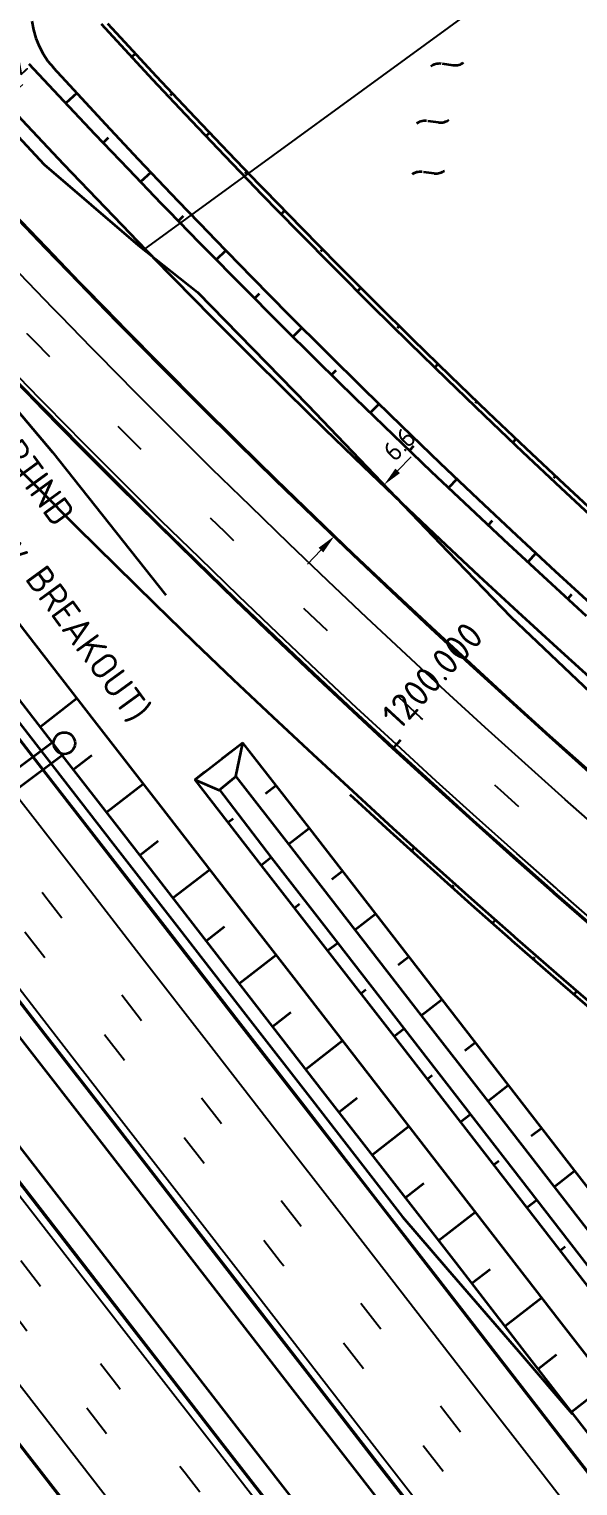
# Model space of a CAD drawing. Header units: metres. Extents: x 134219 to 139178, y 438661 to 444352.
# Drawn here: x 135314.2 to 135364.9, y 443251 to 443385.5 of the extents above; entities that cross this region are included whole.
import ezdxf
from ezdxf.enums import TextEntityAlignment as Align

# ---------------------------------------------------------------- set-up
doc = ezdxf.new("R2010")
doc.units = ezdxf.units.M
doc.linetypes.add('13strp', pattern=[4, 1, -3])
doc.linetypes.add('39strp', pattern=[12, 3, -9])
doc.layers.get('DEFPOINTS').update_dxf_attribs({"color": 193})
for name, color, linetype, lineweight in [('N-WE-KL-ET_LS_OV_KABEL-G', 10, 'KL-LS-OV-N', 35), ('N-WE-KL-ET_LS_OV_KABEL-M', 7, 'Continuous', 18), ('N-WE-KL-ET_LS_OV_KABEL-T25', 7, 'Continuous', 25), ('N-WE-KL-MONITORING-T18', 1, 'Continuous', 25), ('N-WE-VW-BEWEGWIJZERING_DRAAGCONSTRUCTIE_UITHOUDER-G', 7, 'Continuous', 35), ('N-WE-VW-BEWEGWIJZERING_DRAAGCONSTRUCTIE_UITHOUDER_POER-G', 7, 'Continuous', 35), ('Utd-geleiderail-nw', 8, 'glm a2ee v014$0$f2m40080', 35), ('Utd-ondergr-nw', 8, '13strp', 35), ('X-XX-AL-AANPIJLING-S', 7, 'Continuous', 25)]:
    doc.layers.add(name, color=color, linetype=linetype, lineweight=lineweight)
doc.layers.add('Utd-weg-nw', color=8, linetype='Continuous')
doc.styles.add('alm a2ee v011$0$rtw_iso', font='NLCS-ISO.ttf')
doc.styles.add('ISO18', font='NLCS-ISO.ttf')
doc.styles.add('NLCS-ISO', font='NLCS-ISO.ttf')
doc.styles.add('NLCS_18', font='NLCS-ISO.ttf', dxfattribs={"height": 1.8})
doc.linetypes.add('glm a2ee v014$0$f2m40080', pattern='A,2,-1,[160,RTW.shx,S=0.5,R=0,X=0,Y=0],-1', length=4)
doc.linetypes.add('KL-LS-OV-N', pattern='A,4,-1,[103,NLCS.SHX,S=0.75,R=0,X=0,Y=0],-1,4,-1.5,["0V",Standard,S=1,R=0,X=0,Y=-0.5],-3', length=14.5)
doc.dimstyles.new('NLCS_t18_pijl_Dimension_l3_h1', dxfattribs={"dimtxt": 1.8, "dimasz": 1.8, "dimexe": 2, "dimexo": 2, "dimgap": 0.7, "dimtad": 1, "dimdec": 1, "dimzin": 0, "dimdsep": 46, "dimtxsty": 'NLCS_18', "dimcen": 2.5, "dimdle": 2, "dimclrd": 256, "dimclre": 256, "dimclrt": 256, "dimadec": 1, "dimazin": 0, "dimtfac": 1, "dimtdec": 1, "dimtofl": 0, "dimtmove": 1, "dimatfit": 0, "dimfxl": 0, "dimtolj": 1, "dimtzin": 0, "dimlwd": 18, "dimlwe": 18, "dimarcsym": 0})

# ---------------------------------------------------------------- blocks, each defined once
blk = doc.blocks.new('Dwm A2 aanvulling$0$A$C32883349')
at = {"layer": 'Utd-ondergr-nw'}
blk.add_line((-1.82, 0.37), (-2.44, 1.31), dxfattribs=at)
for centre, start, end in [((-3.53, 0.59), 33.3445, 123.3445), ((-0.72, 1.1), 213.3445, 303.3445)]:
    blk.add_arc(centre, 1.31, start, end, dxfattribs=at)
blk = doc.blocks.new('SVW-VERKEERSTEKENS_DRAAGCONSTRUCTIE_UITHOUDER-SO (A2 74.300 IBL)')
for points in [[(-5.24, -3.01), (-0.98, 0.2)], [(-4.34, -4.21), (-0.08, -1)], [(-5.24, -3.01), (-4.34, -4.21)]]:
    blk.add_lwpolyline(points)
blk = doc.blocks.new('SVW-VERKEERSTEKENS_DRAAGCONSTRUCTIE_UITHOUDER_POER-SO')
blk.add_circle((0, 0), 1)
at = {"layer": 'N-WE-KL-MONITORING-T18', "style": 'ISO18', "flags": 1}
for tag, p in [('OMSCHRIJVING_LEGENDA', (0, 28.56)), ('CONSTRUCTIENUMMER', (0, 24.77)), ('LOCATIE', (0, 20.99)), ('TYPE_POER', (0, 17.21)), ('POSITIE_POER', (0, 13.42)), ('OVERIGE_OPMERKING(EN)_1', (0, 9.64)), ('OVERIGE_OPMERKING(EN)_2', (0, 5.85))]:
    blk.add_attdef(tag, p, '', height=1.8, dxfattribs=at)
blk = doc.blocks.new('SVW-VERKEERSTEKENS_DRAAGCONSTRUCTIE_UITHOUDER-SO')
blk.add_circle((0, 0), 1)
at = {"layer": 'N-WE-KL-MONITORING-T18', "style": 'ISO18', "flags": 1}
for tag, p in [('OMSCHRIJVING_LEGENDA', (-9, -7.43)), ('CONSTRUCTIENUMMER', (-9, -11.22)), ('LOCATIE', (-9, -15)), ('LENGTE_PORTAAL', (-9, -18.78)), ('TYPE_PORTAAL', (-9, -22.57)), ('BPS-CODERING', (-9, -26.35)), ('OVERIGE_OPMERKING(EN)_1', (-9, -30.14)), ('OVERIGE_OPMERKING(EN)_2', (-9, -33.92))]:
    blk.add_attdef(tag, p, '', height=1.8, dxfattribs=at)
blk = doc.blocks.new('*D166')
at = {"layer": 'DEFPOINTS', "color": 0, "transparency": 16777216}
for p in [(135311.02, 443377.93), (135311.02, 443377.93), (135307.21, 443374.4)]:
    blk.add_point(p, dxfattribs=at)
at = {"layer": 'N-WE-KL-ET_LS_OV_KABEL-M', "linetype": 'Continuous', "lineweight": 18, "transparency": 16777216}
for p, q in [((135312.34, 443379.15), (135313.66, 443380.37)), ((135305.89, 443373.18), (135304.57, 443371.95))]:
    blk.add_line(p, q, dxfattribs=at)
at = {"layer": 'N-WE-KL-ET_LS_OV_KABEL-M', "lineweight": 18, "transparency": 16777216}
for p, q in [((135311.02, 443377.93), (135309.66, 443379.4)), ((135307.21, 443374.4), (135305.85, 443375.87))]:
    blk.add_line(p, q, dxfattribs=at)
at = {"layer": 'N-WE-KL-ET_LS_OV_KABEL-M', "transparency": 16777216}
for points in [[(135312.14, 443379.37), (135312.54, 443378.93), (135311.02, 443377.93)], [(135305.69, 443373.4), (135306.09, 443372.96), (135307.21, 443374.4)]]:
    blk.add_solid(points, dxfattribs=at)
at = {"layer": 'N-WE-KL-ET_LS_OV_KABEL-M', "transparency": 16777216, "insert": (135312.58, 443381.56), "char_height": 1.8, "attachment_point": 5, "rotation": 42.8092, "style": 'NLCS_18'}
blk.add_mtext('\\A1;5.2', dxfattribs=at)
blk = doc.blocks.new('*D167')
at = {"layer": 'DEFPOINTS', "color": 0, "transparency": 16777216}
for p in [(135346.99, 443343.42), (135346.99, 443343.42), (135342.42, 443338.7)]:
    blk.add_point(p, dxfattribs=at)
at = {"layer": 'N-WE-KL-ET_LS_OV_KABEL-M', "linetype": 'Continuous', "lineweight": 18, "transparency": 16777216}
for p, q in [((135348.24, 443344.71), (135349.5, 443346)), ((135341.16, 443337.4), (135339.91, 443336.11))]:
    blk.add_line(p, q, dxfattribs=at)
at = {"layer": 'N-WE-KL-ET_LS_OV_KABEL-M', "lineweight": 18, "transparency": 16777216}
for p, q in [((135346.99, 443343.42), (135348.43, 443342.03)), ((135342.42, 443338.7), (135343.85, 443337.3))]:
    blk.add_line(p, q, dxfattribs=at)
at = {"layer": 'N-WE-KL-ET_LS_OV_KABEL-M', "transparency": 16777216}
for points in [[(135348.03, 443344.92), (135348.46, 443344.5), (135346.99, 443343.42)], [(135340.95, 443337.61), (135341.38, 443337.19), (135342.42, 443338.7)]]:
    blk.add_solid(points, dxfattribs=at)
at = {"layer": 'N-WE-KL-ET_LS_OV_KABEL-M', "transparency": 16777216, "insert": (135348.39, 443347.16), "char_height": 1.8, "attachment_point": 5, "rotation": 45.9075, "style": 'NLCS_18'}
blk.add_mtext('\\A1;6.6', dxfattribs=at)

msp = doc.modelspace()

# ---------------------------------------------------------------- linework, layer by layer
at = {"layer": 'N-WE-KL-ET_LS_OV_KABEL-G', "flags": 128}
msp.add_lwpolyline([(135137.72, 443561.06), (135145.78, 443551.18), (135171.11, 443525.5), (135184.34, 443511.16), (135208.16, 443486.08), (135226.75, 443465.82), (135245.69, 443445.65), (135260.54, 443429.78), (135270.33, 443419.03), (135273.4, 443419.46), (135275.56, 443416.11), (135315.61, 443372.98), (135324.3, 443365.55), (135329.78, 443361.21), (135339.95, 443350.76), (135352.87, 443337.28), (135358.68, 443331.25), (135366.62, 443323.69), (135376.42, 443314.55), (135387.86, 443304.35), (135402.01, 443292.44), (135415.46, 443281.65), (135429.71, 443270.85), (135443.33, 443261.3), (135463.96, 443246.92), (135473.52, 443239.23), (135479.74, 443235.11), (135525.99, 443204.28), (135528.77, 443203.14), (135530.48, 443206.52)], dxfattribs=at)
at = {"layer": 'Utd-geleiderail-nw', "linetype": 'Continuous', "flags": 128}
for points in [[(135217.21, 443406.27), (135222.7, 443399.19), (135223.34, 443398.37), (135229.47, 443390.47), (135235.6, 443382.57), (135241.73, 443374.66), (135247.85, 443366.76), (135252, 443361.41), (135253.98, 443358.86), (135260.11, 443350.96), (135266.24, 443343.06), (135272.37, 443335.15), (135278.5, 443327.25), (135284.63, 443319.35), (135290.75, 443311.45), (135296.88, 443303.55), (135303.01, 443295.64), (135309.14, 443287.74), (135315.27, 443279.84), (135321.4, 443271.94), (135327.52, 443264.03), (135333.65, 443256.13), (135339.78, 443248.23)], [(135240.5, 443386.37), (135246.63, 443378.46), (135252.75, 443370.56), (135256.9, 443365.21), (135258.88, 443362.66), (135265.01, 443354.76), (135271.14, 443346.86), (135277.27, 443338.95), (135283.4, 443331.05), (135289.52, 443323.15), (135295.65, 443315.25), (135301.78, 443307.34), (135307.91, 443299.44), (135314.04, 443291.54), (135320.17, 443283.64), (135326.29, 443275.74), (135332.42, 443267.83), (135338.55, 443259.93), (135344.68, 443252.03), (135350.81, 443244.13)], [(135282.29, 443383.67), (135293.97, 443370.95), (135308.12, 443356.2), (135316.38, 443346.43), (135326.85, 443333.24)], [(135309.43, 443326.48), (135309.69, 443326.14), (135315.82, 443318.23), (135321.95, 443310.33), (135328.08, 443302.43), (135334.21, 443294.53), (135340.34, 443286.63), (135346.47, 443278.72), (135348.68, 443275.87)], [(135348.68, 443275.87), (135352.85, 443271.03), (135359.39, 443263.46), (135364.36, 443257.7)]]:
    msp.add_lwpolyline(points, dxfattribs=at)
at = {"layer": 'Utd-ondergr-nw', "color": 7, "linetype": 'Continuous'}
msp.add_line((135347.85, 443319.16), (135348.53, 443319.89), dxfattribs=at)
at = {"layer": 'Utd-ondergr-nw', "linetype": 'Continuous', "flags": 128}
for points in [[(135366.62, 443325.06), (135362.98, 443328.35), (135359.36, 443331.66), (135355.76, 443335), (135352.18, 443338.35), (135348.62, 443341.72), (135345.08, 443345.12), (135341.56, 443348.53), (135338.05, 443351.96), (135334.57, 443355.42), (135331.1, 443358.89), (135327.66, 443362.39), (135327.1, 443362.96), (135324.24, 443365.9), (135323.58, 443366.57), (135320.5, 443369.77), (135317.44, 443372.99), (135314.05, 443376.57), (135310.68, 443380.17), (135307.32, 443383.79), (135303.96, 443387.43)], [(135365.93, 443316.9), (135362.24, 443320.19), (135358.58, 443323.51), (135354.93, 443326.85), (135351.3, 443330.2), (135347.69, 443333.58), (135344.1, 443336.98), (135340.53, 443340.4), (135336.98, 443343.84), (135333.45, 443347.3), (135329.94, 443350.78), (135326.45, 443354.28), (135322.98, 443357.8), (135322.41, 443358.38), (135319.53, 443361.34), (135318.87, 443362.02), (135315.77, 443365.24), (135312.68, 443368.48), (135309.28, 443372.08), (135305.89, 443375.71), (135302.51, 443379.34), (135299.14, 443382.99), (135295.77, 443386.66)], [(135365.97, 443316.95), (135362.29, 443320.24), (135358.62, 443323.56), (135354.98, 443326.9), (135351.35, 443330.25), (135347.74, 443333.63), (135344.15, 443337.03), (135340.58, 443340.45), (135337.03, 443343.89), (135333.5, 443347.35), (135329.99, 443350.83), (135326.5, 443354.33), (135323.03, 443357.85), (135322.47, 443358.43), (135319.58, 443361.39), (135318.92, 443362.07), (135315.82, 443365.29), (135312.74, 443368.53), (135309.33, 443372.13), (135305.94, 443375.75), (135302.56, 443379.39), (135299.19, 443383.04), (135295.83, 443386.71)], [(135314.47, 443386.2), (135314.62, 443385.41), (135314.84, 443384.65), (135315.15, 443383.91), (135315.52, 443383.2), (135315.96, 443382.53), (135316.47, 443381.92), (135316.49, 443381.89)], [(135366.88, 443339.83), (135363.33, 443343.12), (135359.8, 443346.44), (135356.29, 443349.78), (135352.81, 443353.14), (135349.34, 443356.52), (135345.89, 443359.92), (135342.47, 443363.34), (135339.07, 443366.79), (135335.68, 443370.25), (135335.13, 443370.82), (135332.32, 443373.74), (135331.68, 443374.41), (135328.66, 443377.58), (135325.66, 443380.79), (135322.35, 443384.37), (135320.92, 443385.94)], [(135367.18, 443340.16), (135363.64, 443343.45), (135360.11, 443346.77), (135356.6, 443350.1), (135353.12, 443353.46), (135349.65, 443356.84), (135346.21, 443360.24), (135342.79, 443363.66), (135339.39, 443367.1), (135336.01, 443370.57), (135335.45, 443371.14), (135332.65, 443374.05), (135332, 443374.72), (135328.99, 443377.9), (135325.99, 443381.1), (135322.68, 443384.68), (135321.5, 443385.97)], [(135323.71, 443382.91), (135324.04, 443383.21)], [(135365.68, 443331.31), (135362.07, 443334.61), (135358.49, 443337.92), (135354.93, 443341.26), (135351.38, 443344.62), (135347.85, 443348), (135344.35, 443351.4), (135340.86, 443354.81), (135337.39, 443358.25), (135333.94, 443361.71), (135330.52, 443365.19), (135329.96, 443365.76), (135327.11, 443368.68), (135326.46, 443369.35), (135323.39, 443372.54), (135320.34, 443375.74), (135316.97, 443379.31), (135314.23, 443382.23)], [(135366.41, 443332.12), (135362.81, 443335.41), (135359.24, 443338.73), (135355.69, 443342.07), (135352.16, 443345.43), (135348.64, 443348.82), (135345.15, 443352.22), (135341.68, 443355.65), (135338.23, 443359.09), (135334.81, 443362.56), (135331.4, 443366.05), (135330.84, 443366.63), (135328.01, 443369.56), (135327.37, 443370.24), (135324.33, 443373.44), (135321.31, 443376.66), (135317.98, 443380.26), (135316.49, 443381.89)], [(135318.63, 443379.56), (135317.62, 443378.63)], [(135327.28, 443379.39), (135327.44, 443379.55)], [(135277.86, 443376.29), (135283.46, 443369.07), (135289.59, 443361.16), (135295.72, 443353.26), (135301.85, 443345.36), (135307.98, 443337.46), (135314.1, 443329.56), (135320.23, 443321.65), (135326.36, 443313.75), (135332.49, 443305.85), (135338.62, 443297.95), (135344.75, 443290.05), (135350.87, 443282.14), (135357, 443274.24), (135363.13, 443266.34), (135369.26, 443258.44), (135375.39, 443250.54)], [(135321.54, 443375.44), (135321.06, 443374.99)], [(135330.55, 443375.6), (135330.87, 443375.91)], [(135325.45, 443372.25), (135324.52, 443371.37)], [(135334.17, 443372.14), (135334.33, 443372.3)], [(135275.7, 443372.06), (135280.06, 443366.43), (135286.19, 443358.53), (135292.32, 443350.63), (135298.45, 443342.73), (135304.58, 443334.82), (135310.71, 443326.92), (135316.83, 443319.02), (135322.96, 443311.12), (135329.09, 443303.22), (135335.22, 443295.31), (135341.35, 443287.41), (135347.48, 443279.51), (135353.61, 443271.61), (135359.73, 443263.7), (135365.86, 443255.8), (135371.99, 443247.9)], [(135274.6, 443369.81), (135278.29, 443365.05), (135284.41, 443357.15), (135290.54, 443349.25), (135296.67, 443341.35), (135302.8, 443333.44), (135308.93, 443325.54), (135315.06, 443317.64), (135321.19, 443309.74), (135327.31, 443301.84), (135333.44, 443293.93), (135339.57, 443286.03), (135345.7, 443278.13), (135351.83, 443270.23), (135357.96, 443262.33), (135364.08, 443254.42), (135370.21, 443246.52)], [(135274.63, 443369.88), (135278.34, 443365.1), (135284.47, 443357.19), (135290.6, 443349.29), (135296.73, 443341.39), (135302.86, 443333.49), (135308.98, 443325.59), (135315.11, 443317.68), (135321.24, 443309.78), (135327.37, 443301.88), (135333.5, 443293.98), (135339.63, 443286.07), (135345.75, 443278.17), (135351.88, 443270.27), (135358.01, 443262.37), (135364.14, 443254.47), (135370.27, 443246.56)], [(135328.45, 443368.2), (135328, 443367.76)], [(135337.49, 443368.4), (135337.81, 443368.71)], [(135332.38, 443365.04), (135331.5, 443364.18)], [(135341.16, 443364.99), (135341.32, 443365.15)], [(135344.53, 443361.29), (135344.85, 443361.6)], [(135335.45, 443361.05), (135335.03, 443360.62)], [(135339.41, 443357.92), (135338.57, 443357.09)], [(135348.24, 443357.92), (135348.4, 443358.08)], [(135267.79, 443354.41), (135272.7, 443348.07), (135278.83, 443340.17), (135284.96, 443332.26), (135291.09, 443324.36), (135297.22, 443316.46), (135303.35, 443308.56), (135309.47, 443300.66), (135315.6, 443292.75), (135321.73, 443284.85), (135327.86, 443276.95), (135333.99, 443269.05), (135340.12, 443261.15), (135346.24, 443253.24), (135352.37, 443245.34)], [(135267.82, 443354.48), (135272.76, 443348.11), (135278.89, 443340.21), (135285.02, 443332.31), (135291.14, 443324.41), (135297.27, 443316.5), (135303.4, 443308.6), (135309.53, 443300.7), (135315.66, 443292.8), (135321.79, 443284.89), (135327.91, 443276.99), (135334.04, 443269.09), (135340.17, 443261.19), (135346.3, 443253.29), (135352.43, 443245.38)], [(135366.45, 443302.43), (135362.68, 443305.72), (135362.55, 443305.84), (135358.94, 443309.04), (135355.21, 443312.37), (135351.5, 443315.73), (135347.81, 443319.1), (135344.13, 443322.5), (135340.48, 443325.92), (135336.85, 443329.36), (135333.24, 443332.82), (135329.64, 443336.31), (135326.07, 443339.81), (135322.52, 443343.33), (135318.98, 443346.87), (135315.47, 443350.44), (135314.9, 443351.02), (135311.98, 443354.02)], [(135366.5, 443302.48), (135362.73, 443305.77), (135362.6, 443305.89), (135358.98, 443309.09), (135355.25, 443312.42), (135351.54, 443315.78), (135347.85, 443319.16), (135344.18, 443322.55), (135340.53, 443325.97), (135336.9, 443329.41), (135333.28, 443332.87), (135329.69, 443336.36), (135326.12, 443339.86), (135322.57, 443343.38), (135319.03, 443346.92), (135315.52, 443350.48), (135314.95, 443351.07), (135312.03, 443354.07)], [(135342.54, 443353.98), (135342.13, 443353.57)], [(135351.66, 443354.26), (135351.97, 443354.58)], [(135346.52, 443350.89), (135345.71, 443350.07)], [(135355.41, 443350.95), (135355.56, 443351.11)], [(135366.7, 443295.04), (135362.89, 443298.33), (135359.1, 443301.64), (135358.97, 443301.76), (135355.33, 443304.98), (135351.58, 443308.33), (135347.84, 443311.71), (135344.13, 443315.11), (135340.43, 443318.53), (135336.76, 443321.97), (135333.1, 443325.43), (135329.47, 443328.91), (135325.85, 443332.42), (135322.26, 443335.94), (135318.68, 443339.48), (135315.13, 443343.05), (135311.59, 443346.63)], [(135349.71, 443347), (135349.32, 443346.59)], [(135358.87, 443347.33), (135359.18, 443347.65)], [(135353.71, 443343.95), (135352.94, 443343.14)], [(135362.66, 443344.06), (135362.82, 443344.22)], [(135263.6, 443343.12), (135264.62, 443341.8), (135270.75, 443333.9), (135276.88, 443325.99), (135283.01, 443318.09), (135289.13, 443310.19), (135295.26, 443302.29), (135301.39, 443294.39), (135307.52, 443286.48), (135313.65, 443278.58), (135319.78, 443270.68), (135325.9, 443262.78), (135332.03, 443254.88), (135338.16, 443246.97)], [(135263.62, 443343.2), (135264.68, 443341.84), (135270.8, 443333.94), (135276.93, 443326.04), (135283.06, 443318.14), (135289.19, 443310.23), (135295.32, 443302.33), (135301.45, 443294.43), (135307.57, 443286.53), (135313.7, 443278.63), (135319.83, 443270.72), (135325.96, 443262.82), (135332.09, 443254.92), (135338.22, 443247.02)], [(135356.97, 443340.11), (135356.59, 443339.71)], [(135361, 443337.1), (135360.25, 443336.29)], [(135364.3, 443333.31), (135363.94, 443332.9)], [(135258.36, 443325.69), (135259.04, 443324.81), (135265.17, 443316.91), (135271.29, 443309.01), (135277.42, 443301.11), (135283.55, 443293.21), (135289.68, 443285.3), (135295.81, 443277.4), (135301.94, 443269.5), (135308.06, 443261.6), (135314.19, 443253.7), (135320.32, 443245.79)], [(135258.38, 443325.78), (135259.09, 443324.86), (135265.22, 443316.96), (135271.35, 443309.05), (135277.48, 443301.15), (135283.61, 443293.25), (135289.73, 443285.35), (135295.86, 443277.45), (135301.99, 443269.54), (135308.12, 443261.64), (135314.25, 443253.74), (135320.38, 443245.84)], [(135318.64, 443323.71), (135315.24, 443321.07)], [(135320.01, 443318.44), (135318.31, 443317.12)], [(135332.03, 443318.15), (135333.93, 443319.62)], [(135333.93, 443319.62), (135340.06, 443311.72), (135346.19, 443303.82), (135352.32, 443295.92), (135358.44, 443288.01), (135364.57, 443280.11), (135370.7, 443272.21), (135376.83, 443264.31)], [(135324.77, 443315.8), (135321.37, 443313.17)], [(135330.45, 443316.93), (135329.52, 443316.2)], [(135329.52, 443316.2), (135335.65, 443308.3), (135341.78, 443300.4), (135347.91, 443292.5), (135354.04, 443284.6), (135360.16, 443276.69), (135366.29, 443268.79), (135372.42, 443260.89)], [(135333.32, 443316.49), (135338.16, 443310.25), (135344.29, 443302.35), (135350.42, 443294.45), (135356.55, 443286.54), (135362.68, 443278.64), (135368.8, 443270.74), (135373.65, 443264.49)], [(135336.05, 443314.94), (135336.99, 443315.67)], [(135331.81, 443315.26), (135336.58, 443309.02), (135342.71, 443301.12), (135348.84, 443293.22), (135354.97, 443285.32), (135361.1, 443277.42), (135367.22, 443269.51), (135372.09, 443263.24)], [(135422.3, 443250.73), (135421.79, 443251.1), (135417.72, 443254.06), (135413.67, 443257.04), (135409.63, 443260.05), (135405.61, 443263.09), (135401.61, 443266.15), (135397.62, 443269.23), (135393.66, 443272.33), (135389.71, 443275.46), (135385.78, 443278.61), (135381.87, 443281.79), (135377.98, 443284.99), (135374.11, 443288.21), (135370.26, 443291.46), (135366.43, 443294.72), (135362.62, 443298.02), (135358.82, 443301.33), (135358.69, 443301.45), (135355.05, 443304.67), (135351.3, 443308.03), (135347.57, 443311.41), (135343.85, 443314.81)], [(135333.05, 443312.61), (135332.59, 443312.25)], [(135338.16, 443310.25), (135340.06, 443311.72)], [(135326.14, 443310.53), (135324.44, 443309.22)], [(135336.58, 443309.02), (135335.65, 443308.3)], [(135349.8, 443309.94), (135349.52, 443309.63)], [(135330.9, 443307.9), (135327.5, 443305.27)], [(135342.17, 443307.03), (135343.12, 443307.77)], [(135353.38, 443306.44), (135353.24, 443306.29)], [(135339.18, 443304.71), (135338.71, 443304.35)], [(135344.29, 443302.35), (135346.19, 443303.82)], [(135332.26, 443302.63), (135330.57, 443301.31)], [(135357.25, 443303.27), (135356.98, 443302.96)], [(135342.71, 443301.12), (135341.78, 443300.4)], [(135337.03, 443300), (135333.63, 443297.36)], [(135348.3, 443299.13), (135349.25, 443299.87)], [(135360.87, 443299.82), (135360.74, 443299.66)], [(135345.31, 443296.81), (135344.84, 443296.45)], [(135350.42, 443294.45), (135352.32, 443295.92)], [(135364.78, 443296.69), (135364.51, 443296.38)], [(135338.39, 443294.73), (135336.69, 443293.41)], [(135348.84, 443293.22), (135347.91, 443292.5)], [(135343.16, 443292.1), (135339.76, 443289.46)], [(135354.43, 443291.23), (135355.38, 443291.97)], [(135351.44, 443288.91), (135350.97, 443288.55)], [(135356.55, 443286.54), (135358.44, 443288.01)], [(135344.52, 443286.83), (135342.82, 443285.51)], [(135354.97, 443285.32), (135354.04, 443284.6)], [(135349.28, 443284.19), (135345.89, 443281.56)], [(135360.56, 443283.33), (135361.51, 443284.06)], [(135357.57, 443281.01), (135357.1, 443280.64)], [(135362.68, 443278.64), (135364.57, 443280.11)], [(135350.65, 443278.93), (135348.95, 443277.61)], [(135361.1, 443277.42), (135360.16, 443276.69)], [(135355.41, 443276.29), (135352.01, 443273.66)], [(135363.69, 443273.1), (135363.23, 443272.74)], [(135356.78, 443271.02), (135355.08, 443269.71)], [(135361.54, 443268.39), (135358.14, 443265.76)], [(135362.91, 443263.12), (135361.21, 443261.8)], [(135367.67, 443260.49), (135364.27, 443257.85)]]:
    msp.add_lwpolyline(points, dxfattribs=at)
msp.add_lwpolyline([(135333.95, 443319.6), (135329.54, 443316.18), (135331.77, 443315.23), (135333.32, 443316.49)], close=True, dxfattribs=at)
at = {"layer": 'Utd-weg-nw', "linetype": '39strp', "flags": 128}
for points in [[(135483.75, 443219.7), (135480.71, 443221.78), (135476.57, 443224.6), (135472.95, 443227.06), (135468.31, 443230.22), (135460.05, 443235.85), (135451.82, 443241.51), (135443.63, 443247.2), (135439.55, 443250.07), (135435.48, 443252.96), (135431.68, 443255.68), (135431.27, 443255.97), (135427.9, 443258.41), (135427.39, 443258.78), (135423.37, 443261.73), (135419.37, 443264.69), (135415.39, 443267.68), (135411.42, 443270.7), (135407.47, 443273.73), (135403.54, 443276.79), (135399.63, 443279.87), (135395.73, 443282.97), (135391.85, 443286.1), (135387.99, 443289.25), (135384.15, 443292.42), (135380.32, 443295.61), (135376.52, 443298.82), (135372.73, 443302.06), (135368.96, 443305.31), (135365.21, 443308.59), (135365.08, 443308.71), (135361.47, 443311.89), (135357.76, 443315.21), (135354.07, 443318.55), (135350.39, 443321.92), (135346.74, 443325.3), (135343.1, 443328.7), (135339.48, 443332.13), (135335.89, 443335.57), (135332.31, 443339.04), (135328.75, 443342.53), (135325.21, 443346.04), (135321.7, 443349.56), (135318.2, 443353.11), (135317.63, 443353.69), (135314.72, 443356.68), (135314.06, 443357.36), (135310.93, 443360.61), (135307.82, 443363.87), (135304.4, 443367.5), (135300.99, 443371.14), (135297.6, 443374.79), (135294.21, 443378.46), (135290.83, 443382.13), (135287.46, 443385.82), (135284.84, 443388.7)], [(135271.3, 443362.72), (135272.79, 443360.79), (135278.92, 443352.89), (135285.05, 443344.99), (135291.18, 443337.09), (135297.31, 443329.19), (135303.44, 443321.28), (135309.56, 443313.38), (135315.69, 443305.48), (135321.82, 443297.58), (135327.95, 443289.67), (135334.08, 443281.77), (135340.21, 443273.87), (135346.34, 443265.97), (135352.46, 443258.07), (135358.59, 443250.16), (135364.72, 443242.26), (135370.85, 443234.36), (135376.98, 443226.46), (135383.11, 443218.56), (135389.23, 443210.65), (135395.36, 443202.75), (135401.49, 443194.85), (135407.62, 443186.95), (135413.75, 443179.05), (135419.88, 443171.14), (135426, 443163.24), (135432.13, 443155.34), (135438.26, 443147.44), (135439.69, 443145.59)], [(135269.71, 443359.06), (135270.03, 443358.65), (135276.16, 443350.75), (135282.29, 443342.84), (135288.41, 443334.94), (135294.54, 443327.04), (135300.67, 443319.14), (135306.8, 443311.24), (135312.93, 443303.33), (135319.06, 443295.43), (135325.18, 443287.53), (135331.31, 443279.63), (135337.44, 443271.73), (135343.57, 443263.82), (135349.7, 443255.92), (135355.83, 443248.02), (135361.95, 443240.12), (135368.08, 443232.22), (135374.21, 443224.31), (135380.34, 443216.41), (135386.47, 443208.51), (135392.6, 443200.61), (135398.73, 443192.71), (135404.85, 443184.8), (135410.98, 443176.9), (135417.11, 443169), (135423.24, 443161.1), (135429.37, 443153.19), (135435.5, 443145.29), (135437.76, 443142.38)], [(135261.97, 443338.2), (135267.35, 443331.26), (135273.48, 443323.36), (135279.61, 443315.46), (135285.74, 443307.56), (135291.86, 443299.65), (135297.99, 443291.75), (135304.12, 443283.85), (135310.25, 443275.95), (135316.38, 443268.05), (135322.51, 443260.14), (135328.63, 443252.24), (135334.76, 443244.34), (135340.89, 443236.44), (135347.02, 443228.53), (135353.15, 443220.63), (135359.28, 443212.73), (135365.4, 443204.83), (135371.53, 443196.93), (135377.66, 443189.02), (135383.79, 443181.12), (135389.92, 443173.22), (135396.05, 443165.32), (135402.18, 443157.42), (135408.3, 443149.51), (135414.43, 443141.61), (135420.56, 443133.71), (135426.69, 443125.81), (135427.3, 443125.02)], [(135260.71, 443334.11), (135264.58, 443329.12), (135270.71, 443321.21), (135276.84, 443313.31), (135282.97, 443305.41), (135289.1, 443297.51), (135295.23, 443289.61), (135301.36, 443281.7), (135307.48, 443273.8), (135313.61, 443265.9), (135319.74, 443258), (135325.87, 443250.1), (135332, 443242.19), (135338.13, 443234.29), (135344.25, 443226.39), (135350.38, 443218.49), (135356.51, 443210.59), (135362.64, 443202.68), (135368.77, 443194.78), (135374.9, 443186.88), (135381.02, 443178.98), (135387.15, 443171.08), (135393.28, 443163.17), (135399.41, 443155.27), (135405.54, 443147.37), (135411.67, 443139.47), (135417.79, 443131.57), (135423.92, 443123.66), (135425.36, 443121.81)]]:
    msp.add_lwpolyline(points, dxfattribs=at)
at = {"layer": 'Utd-weg-nw', "linetype": 'Continuous', "flags": 128}
for points in [[(135272.99, 443366.42), (135275.64, 443363), (135281.77, 443355.1), (135287.9, 443347.2), (135294.02, 443339.29), (135300.15, 443331.39), (135306.28, 443323.49), (135312.41, 443315.59), (135318.54, 443307.69), (135324.67, 443299.78), (135330.79, 443291.88), (135336.92, 443283.98), (135343.05, 443276.08), (135349.18, 443268.17), (135355.31, 443260.27), (135361.44, 443252.37), (135367.57, 443244.47)], [(135367.29, 443311.22), (135363.7, 443314.39), (135360, 443317.7), (135356.32, 443321.03), (135352.66, 443324.38), (135349.02, 443327.75), (135345.4, 443331.14), (135341.79, 443334.55), (135338.21, 443337.99), (135334.65, 443341.44), (135331.1, 443344.91), (135327.58, 443348.41), (135324.07, 443351.92), (135320.59, 443355.45), (135320.02, 443356.04), (135317.13, 443359.01), (135316.46, 443359.69), (135313.35, 443362.93)], [(135268.12, 443355.23), (135273.31, 443348.54), (135279.44, 443340.64), (135285.57, 443332.74), (135291.7, 443324.83), (135297.83, 443316.93), (135303.95, 443309.03), (135310.08, 443301.13), (135316.21, 443293.23), (135322.34, 443285.32), (135328.47, 443277.42), (135334.6, 443269.52), (135340.72, 443261.62), (135346.85, 443253.72), (135352.98, 443245.81)], [(135366.76, 443302.78), (135362.99, 443306.07), (135362.86, 443306.19), (135359.25, 443309.39), (135355.52, 443312.72), (135351.81, 443316.07), (135348.12, 443319.45), (135344.45, 443322.85), (135340.8, 443326.26), (135337.17, 443329.7), (135333.56, 443333.16), (135329.97, 443336.64), (135326.4, 443340.14), (135322.85, 443343.66), (135319.32, 443347.2), (135315.81, 443350.76), (135315.23, 443351.35), (135312.32, 443354.35)], [(135263.33, 443342.32), (135264.07, 443341.37), (135270.2, 443333.47), (135276.32, 443325.57), (135282.45, 443317.66), (135288.58, 443309.76), (135294.71, 443301.86), (135300.84, 443293.96), (135306.97, 443286.06), (135313.09, 443278.15), (135319.22, 443270.25), (135325.35, 443262.35), (135331.48, 443254.45), (135337.61, 443246.55)], [(135259.47, 443329.83), (135261.74, 443326.91), (135267.87, 443319.01), (135274, 443311.11), (135280.13, 443303.2), (135286.25, 443295.3), (135292.38, 443287.4), (135298.51, 443279.5), (135304.64, 443271.6), (135310.77, 443263.69), (135316.9, 443255.79), (135323.02, 443247.89)]]:
    msp.add_lwpolyline(points, dxfattribs=at)
at = {"layer": 'X-XX-AL-AANPIJLING-S'}
msp.add_line((135369.66, 443397.82), (135324.81, 443365.15), dxfattribs=at)

# ---------------------------------------------------------------- block references
at = {"layer": 'N-WE-VW-BEWEGWIJZERING_DRAAGCONSTRUCTIE_UITHOUDER-G'}
msp.add_blockref('SVW-VERKEERSTEKENS_DRAAGCONSTRUCTIE_UITHOUDER-SO (A2 74.300 IBL)', (135317.48, 443319.57), dxfattribs=at)
at = {"layer": 'N-WE-VW-BEWEGWIJZERING_DRAAGCONSTRUCTIE_UITHOUDER_POER-G', "rotation": 36.98884452924451}
for name in ['SVW-VERKEERSTEKENS_DRAAGCONSTRUCTIE_UITHOUDER_POER-SO', 'SVW-VERKEERSTEKENS_DRAAGCONSTRUCTIE_UITHOUDER-SO']:
    msp.add_blockref(name, (135317.48, 443319.57), dxfattribs=at)
at = {"layer": 'Utd-ondergr-nw', "linetype": 'Continuous', "rotation": 49.35098364402291}
for p in [(135354.83, 443383.27), (135353.49, 443377.99), (135353.09, 443373.29)]:
    msp.add_blockref('Dwm A2 aanvulling$0$A$C32883349', p, dxfattribs=at)

# ---------------------------------------------------------------- texts
at = {"layer": 'N-WE-KL-ET_LS_OV_KABEL-T25', "style": 'NLCS-ISO'}
for s, p in [('RWS VP G-6 VG-YMvKas 4x25mm² (VS)', (135364.94, 443419.81)), ('Cu 25mm² VERTIND', (135301.08, 443362.78)), ('RWS HDPE Ø50 (4v BREAKOUT)', (135297.04, 443359.84))]:
    msp.add_text(s, height=2.5, rotation=306.066, dxfattribs=at).set_placement(p, align=Align.MIDDLE_LEFT)
at = {"layer": 'Utd-ondergr-nw', "color": 7, "style": 'alm a2ee v011$0$rtw_iso'}
msp.add_text('1200.000', height=2.5, rotation=47.3765, dxfattribs=at).set_placement((135348.41, 443320.68))

# ---------------------------------------------------------------- dimensions: what is measured, and where the dimension line sits
at = {"layer": 'N-WE-KL-ET_LS_OV_KABEL-M'}
for base, p1, p2, angle, picture, middle in [((135311.02, 443377.93), (135307.21, 443374.4), (135311.02, 443377.93), 42.8092, '*D166', (135313.67, 443380.38)), ((135346.99, 443343.42), (135342.42, 443338.7), (135346.99, 443343.42), 45.9075, '*D167', (135349.54, 443346.05))]:
    dim = msp.add_linear_dim(base=base, p1=p1, p2=p2, angle=angle, dimstyle='NLCS_t18_pijl_Dimension_l3_h1', dxfattribs=at)
    dim.commit()
    dim.dimension.update_dxf_attribs({"geometry": picture, "text_midpoint": middle, "dimtype": 161})

doc.saveas('drawing.dxf')
